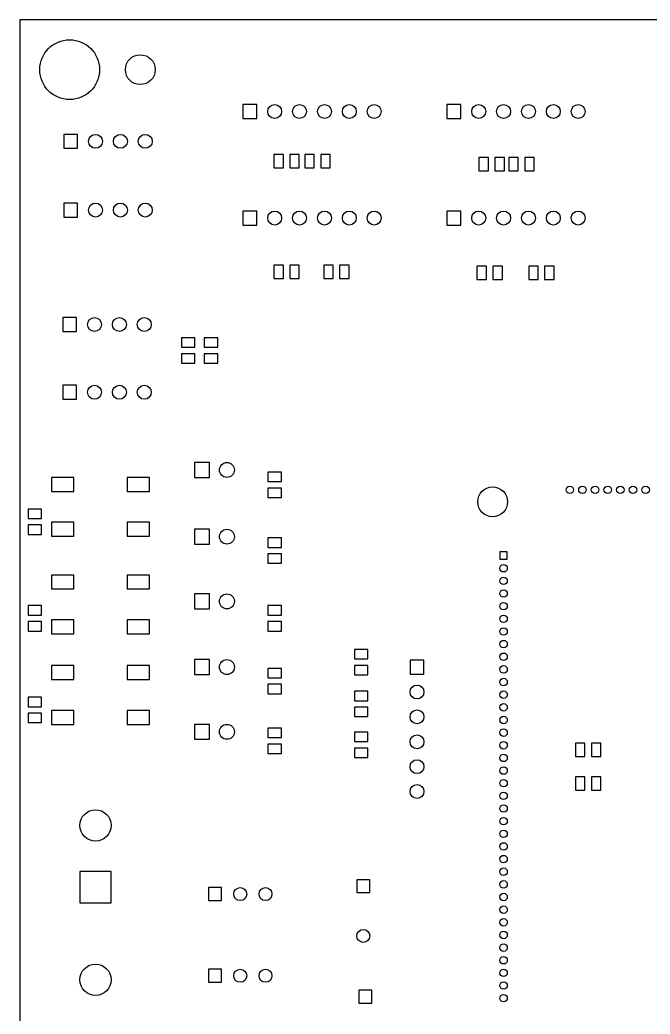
# Model space of a CAD drawing. Header units: millimetres. Extents: x 0 to 150, y 0 to 195.
# Drawn here: x 0 to 63.3, y 95.2 to 195 of the extents above; entities that cross this region are included whole.
import ezdxf

# ---------------------------------------------------------------- set-up
doc = ezdxf.new("R2010")
doc.units = ezdxf.units.MM

msp = doc.modelspace()

# ---------------------------------------------------------------- linework, layer by layer
at = {"color": 7, "linetype": 'Continuous', "lineweight": 25}
for p, q in [((150, 195), (0, 195)), ((0, 195), (0, 0)), ((22.4, 186.5), (22.4, 185.1)), ((23.8, 186.5), (22.4, 186.5)), ((23.8, 185.1), (23.8, 186.5)), ((42.9, 186.5), (42.9, 185.1)), ((44.3, 186.5), (42.9, 186.5)), ((44.3, 185.1), (44.3, 186.5)), ((22.4, 185.1), (23.8, 185.1)), ((42.9, 185.1), (44.3, 185.1)), ((4.4, 183.5), (4.4, 182.1)), ((5.8, 183.5), (4.4, 183.5)), ((5.8, 182.1), (5.8, 183.5)), ((4.4, 182.1), (5.8, 182.1)), ((25.525, 181.475), (25.525, 180.125)), ((26.475, 181.475), (25.525, 181.475)), ((26.475, 180.125), (26.475, 181.475)), ((27.125, 181.475), (27.125, 180.125)), ((28.075, 181.475), (27.125, 181.475)), ((28.075, 180.125), (28.075, 181.475)), ((28.625, 181.475), (28.625, 180.125)), ((29.575, 181.475), (28.625, 181.475)), ((29.575, 180.125), (29.575, 181.475)), ((30.225, 181.475), (30.225, 180.125)), ((31.175, 181.475), (30.225, 181.475)), ((31.175, 180.125), (31.175, 181.475)), ((46.125, 181.175), (46.125, 179.825)), ((47.075, 181.175), (46.125, 181.175)), ((47.075, 179.825), (47.075, 181.175)), ((47.725, 181.175), (47.725, 179.825)), ((48.675, 181.175), (47.725, 181.175)), ((48.675, 179.825), (48.675, 181.175)), ((49.125, 181.175), (49.125, 179.825)), ((50.075, 181.175), (49.125, 181.175)), ((50.075, 179.825), (50.075, 181.175)), ((50.725, 181.175), (50.725, 179.825)), ((51.675, 181.175), (50.725, 181.175)), ((51.675, 179.825), (51.675, 181.175)), ((25.525, 180.125), (26.475, 180.125)), ((27.125, 180.125), (28.075, 180.125)), ((28.625, 180.125), (29.575, 180.125)), ((30.225, 180.125), (31.175, 180.125)), ((46.125, 179.825), (47.075, 179.825)), ((47.725, 179.825), (48.675, 179.825)), ((49.125, 179.825), (50.075, 179.825)), ((50.725, 179.825), (51.675, 179.825)), ((4.4, 176.6), (4.4, 175.2)), ((5.8, 176.6), (4.4, 176.6)), ((5.8, 175.2), (5.8, 176.6)), ((22.4, 175.8), (22.4, 174.4)), ((23.8, 175.8), (22.4, 175.8)), ((23.8, 174.4), (23.8, 175.8)), ((42.9, 175.8), (42.9, 174.4)), ((44.3, 175.8), (42.9, 175.8)), ((44.3, 174.4), (44.3, 175.8)), ((4.4, 175.2), (5.8, 175.2)), ((22.4, 174.4), (23.8, 174.4)), ((42.9, 174.4), (44.3, 174.4)), ((25.525, 170.375), (25.525, 169.025)), ((26.475, 170.375), (25.525, 170.375)), ((26.475, 169.025), (26.475, 170.375)), ((27.125, 170.375), (27.125, 169.025)), ((28.075, 170.375), (27.125, 170.375)), ((28.075, 169.025), (28.075, 170.375)), ((30.525, 170.375), (30.525, 169.025)), ((31.475, 170.375), (30.525, 170.375)), ((31.475, 169.025), (31.475, 170.375)), ((32.125, 170.375), (32.125, 169.025)), ((33.075, 170.375), (32.125, 170.375)), ((33.075, 169.025), (33.075, 170.375)), ((45.925, 170.275), (45.925, 168.925)), ((46.875, 170.275), (45.925, 170.275)), ((46.875, 168.925), (46.875, 170.275)), ((47.525, 170.275), (47.525, 168.925)), ((48.475, 170.275), (47.525, 170.275)), ((48.475, 168.925), (48.475, 170.275)), ((51.125, 170.275), (51.125, 168.925)), ((52.075, 170.275), (51.125, 170.275)), ((52.075, 168.925), (52.075, 170.275)), ((52.725, 170.275), (52.725, 168.925)), ((53.675, 170.275), (52.725, 170.275)), ((53.675, 168.925), (53.675, 170.275)), ((25.525, 169.025), (26.475, 169.025)), ((27.125, 169.025), (28.075, 169.025)), ((30.525, 169.025), (31.475, 169.025)), ((32.125, 169.025), (33.075, 169.025)), ((45.925, 168.925), (46.875, 168.925)), ((47.525, 168.925), (48.475, 168.925)), ((51.125, 168.925), (52.075, 168.925)), ((52.725, 168.925), (53.675, 168.925)), ((4.3, 165.1), (4.3, 163.7)), ((5.7, 165.1), (4.3, 165.1)), ((5.7, 163.7), (5.7, 165.1)), ((4.3, 163.7), (5.7, 163.7)), ((16.225, 163.075), (16.225, 162.125)), ((17.575, 163.075), (16.225, 163.075)), ((17.575, 162.125), (17.575, 163.075)), ((18.525, 163.075), (18.525, 162.125)), ((19.875, 163.075), (18.525, 163.075)), ((19.875, 162.125), (19.875, 163.075)), ((16.225, 162.125), (17.575, 162.125)), ((18.525, 162.125), (19.875, 162.125)), ((16.225, 161.475), (16.225, 160.525)), ((17.575, 161.475), (16.225, 161.475)), ((17.575, 160.525), (17.575, 161.475)), ((18.525, 161.475), (18.525, 160.525)), ((19.875, 161.475), (18.525, 161.475)), ((19.875, 160.525), (19.875, 161.475)), ((16.225, 160.525), (17.575, 160.525)), ((18.525, 160.525), (19.875, 160.525)), ((4.3, 158.3), (4.3, 156.9)), ((5.7, 158.3), (4.3, 158.3)), ((5.7, 156.9), (5.7, 158.3)), ((4.3, 156.9), (5.7, 156.9)), ((17.55, 150.55), (17.55, 149.05)), ((19.05, 150.55), (17.55, 150.55)), ((19.05, 149.05), (19.05, 150.55)), ((3.175, 149.05), (3.175, 147.65)), ((5.425, 149.05), (3.175, 149.05)), ((5.425, 147.65), (5.425, 149.05)), ((10.775, 149.05), (10.775, 147.65)), ((13.025, 149.05), (10.775, 149.05)), ((13.025, 147.65), (13.025, 149.05)), ((17.55, 149.05), (19.05, 149.05)), ((24.925, 149.575), (24.925, 148.625)), ((26.275, 149.575), (24.925, 149.575)), ((26.275, 148.625), (26.275, 149.575)), ((24.925, 148.625), (26.275, 148.625)), ((24.925, 147.975), (24.925, 147.025)), ((26.275, 147.975), (24.925, 147.975)), ((26.275, 147.025), (26.275, 147.975)), ((3.175, 147.65), (5.425, 147.65)), ((10.775, 147.65), (13.025, 147.65)), ((24.925, 147.025), (26.275, 147.025)), ((2.175, 145.875), (0.825, 145.875)), ((0.825, 145.875), (0.825, 144.925)), ((2.175, 144.925), (2.175, 145.875)), ((0.825, 144.925), (2.175, 144.925)), ((2.175, 144.275), (0.825, 144.275)), ((0.825, 144.275), (0.825, 143.325)), ((2.175, 143.325), (2.175, 144.275)), ((3.175, 144.55), (3.175, 143.15)), ((5.425, 144.55), (3.175, 144.55)), ((5.425, 143.15), (5.425, 144.55)), ((10.775, 144.55), (10.775, 143.15)), ((13.025, 144.55), (10.775, 144.55)), ((13.025, 143.15), (13.025, 144.55)), ((17.55, 143.85), (17.55, 142.35)), ((19.05, 143.85), (17.55, 143.85)), ((19.05, 142.35), (19.05, 143.85)), ((0.825, 143.325), (2.175, 143.325)), ((3.175, 143.15), (5.425, 143.15)), ((10.775, 143.15), (13.025, 143.15)), ((24.925, 142.975), (24.925, 142.025)), ((26.275, 142.975), (24.925, 142.975)), ((26.275, 142.025), (26.275, 142.975)), ((17.55, 142.35), (19.05, 142.35)), ((24.925, 142.025), (26.275, 142.025)), ((24.925, 141.375), (24.925, 140.425)), ((26.275, 141.375), (24.925, 141.375)), ((26.275, 140.425), (26.275, 141.375)), ((48.225, 141.575), (48.225, 140.825)), ((48.975, 141.575), (48.225, 141.575)), ((48.225, 140.825), (48.975, 140.825)), ((48.975, 140.825), (48.975, 141.575)), ((24.925, 140.425), (26.275, 140.425)), ((3.175, 139.25), (3.175, 137.85)), ((5.425, 139.25), (3.175, 139.25)), ((5.425, 137.85), (5.425, 139.25)), ((10.775, 139.25), (10.775, 137.85)), ((13.025, 139.25), (10.775, 139.25)), ((13.025, 137.85), (13.025, 139.25)), ((3.175, 137.85), (5.425, 137.85)), ((10.775, 137.85), (13.025, 137.85)), ((17.55, 137.35), (17.55, 135.85)), ((19.05, 137.35), (17.55, 137.35)), ((19.05, 135.85), (19.05, 137.35)), ((2.175, 136.175), (0.825, 136.175)), ((0.825, 136.175), (0.825, 135.225)), ((2.175, 135.225), (2.175, 136.175)), ((17.55, 135.85), (19.05, 135.85)), ((24.925, 136.175), (24.925, 135.225)), ((26.275, 136.175), (24.925, 136.175)), ((26.275, 135.225), (26.275, 136.175)), ((0.825, 135.225), (2.175, 135.225)), ((24.925, 135.225), (26.275, 135.225)), ((2.175, 134.575), (0.825, 134.575)), ((0.825, 134.575), (0.825, 133.625)), ((2.175, 133.625), (2.175, 134.575)), ((3.175, 134.75), (3.175, 133.35)), ((5.425, 134.75), (3.175, 134.75)), ((5.425, 133.35), (5.425, 134.75)), ((10.775, 134.75), (10.775, 133.35)), ((13.025, 134.75), (10.775, 134.75)), ((13.025, 133.35), (13.025, 134.75)), ((24.925, 134.575), (24.925, 133.625)), ((26.275, 134.575), (24.925, 134.575)), ((26.275, 133.625), (26.275, 134.575)), ((0.825, 133.625), (2.175, 133.625)), ((3.175, 133.35), (5.425, 133.35)), ((10.775, 133.35), (13.025, 133.35)), ((24.925, 133.625), (26.275, 133.625)), ((33.625, 131.775), (33.625, 130.825)), ((34.975, 131.775), (33.625, 131.775)), ((33.625, 130.825), (34.975, 130.825)), ((34.975, 130.825), (34.975, 131.775)), ((3.175, 130.15), (3.175, 128.75)), ((5.425, 130.15), (3.175, 130.15)), ((5.425, 128.75), (5.425, 130.15)), ((10.775, 130.15), (10.775, 128.75)), ((13.025, 130.15), (10.775, 130.15)), ((13.025, 128.75), (13.025, 130.15)), ((17.55, 130.75), (17.55, 129.25)), ((19.05, 130.75), (17.55, 130.75)), ((19.05, 129.25), (19.05, 130.75)), ((24.925, 129.875), (24.925, 128.925)), ((26.275, 129.875), (24.925, 129.875)), ((26.275, 128.925), (26.275, 129.875)), ((33.625, 130.175), (33.625, 129.225)), ((34.975, 130.175), (33.625, 130.175)), ((34.975, 129.225), (34.975, 130.175)), ((39.2, 130.7), (39.2, 129.3)), ((40.6, 130.7), (39.2, 130.7)), ((40.6, 129.3), (40.6, 130.7)), ((17.55, 129.25), (19.05, 129.25)), ((24.925, 128.925), (26.275, 128.925)), ((33.625, 129.225), (34.975, 129.225)), ((39.2, 129.3), (40.6, 129.3)), ((3.175, 128.75), (5.425, 128.75)), ((10.775, 128.75), (13.025, 128.75)), ((24.925, 128.275), (24.925, 127.325)), ((26.275, 128.275), (24.925, 128.275)), ((26.275, 127.325), (26.275, 128.275)), ((2.175, 126.975), (0.825, 126.975)), ((0.825, 126.975), (0.825, 126.025)), ((2.175, 126.025), (2.175, 126.975)), ((24.925, 127.325), (26.275, 127.325)), ((34.975, 127.575), (33.625, 127.575)), ((33.625, 127.575), (33.625, 126.625)), ((34.975, 126.625), (34.975, 127.575)), ((0.825, 126.025), (2.175, 126.025)), ((33.625, 126.625), (34.975, 126.625)), ((34.975, 125.975), (33.625, 125.975)), ((33.625, 125.975), (33.625, 125.025)), ((34.975, 125.025), (34.975, 125.975)), ((2.175, 125.375), (0.825, 125.375)), ((0.825, 125.375), (0.825, 124.425)), ((2.175, 124.425), (2.175, 125.375)), ((3.175, 125.65), (3.175, 124.25)), ((5.425, 125.65), (3.175, 125.65)), ((5.425, 124.25), (5.425, 125.65)), ((10.775, 125.65), (10.775, 124.25)), ((13.025, 125.65), (10.775, 125.65)), ((13.025, 124.25), (13.025, 125.65)), ((33.625, 125.025), (34.975, 125.025)), ((0.825, 124.425), (2.175, 124.425)), ((3.175, 124.25), (5.425, 124.25)), ((10.775, 124.25), (13.025, 124.25)), ((17.55, 124.25), (17.55, 122.75)), ((19.05, 124.25), (17.55, 124.25)), ((19.05, 122.75), (19.05, 124.25)), ((24.925, 123.875), (24.925, 122.925)), ((26.275, 123.875), (24.925, 123.875)), ((26.275, 122.925), (26.275, 123.875)), ((24.925, 122.925), (26.275, 122.925)), ((33.625, 123.475), (33.625, 122.525)), ((34.975, 123.475), (33.625, 123.475)), ((34.975, 122.525), (34.975, 123.475)), ((17.55, 122.75), (19.05, 122.75)), ((24.925, 122.275), (24.925, 121.325)), ((26.275, 122.275), (24.925, 122.275)), ((26.275, 121.325), (26.275, 122.275)), ((33.625, 122.525), (34.975, 122.525)), ((33.625, 121.875), (33.625, 120.925)), ((34.975, 121.875), (33.625, 121.875)), ((34.975, 120.925), (34.975, 121.875)), ((55.825, 122.375), (55.825, 121.025)), ((56.775, 122.375), (55.825, 122.375)), ((56.775, 121.025), (56.775, 122.375)), ((57.425, 122.375), (57.425, 121.025)), ((58.375, 122.375), (57.425, 122.375)), ((58.375, 121.025), (58.375, 122.375)), ((24.925, 121.325), (26.275, 121.325)), ((33.625, 120.925), (34.975, 120.925)), ((55.825, 121.025), (56.775, 121.025)), ((57.425, 121.025), (58.375, 121.025)), ((55.825, 118.975), (55.825, 117.625)), ((56.775, 118.975), (55.825, 118.975)), ((56.775, 117.625), (56.775, 118.975)), ((57.425, 118.975), (57.425, 117.625)), ((58.375, 118.975), (57.425, 118.975)), ((58.375, 117.625), (58.375, 118.975)), ((55.825, 117.625), (56.775, 117.625)), ((57.425, 117.625), (58.375, 117.625)), ((6.025, 109.475), (6.025, 106.325)), ((9.175, 109.475), (6.025, 109.475)), ((9.175, 106.325), (9.175, 109.475)), ((18.95, 107.85), (18.95, 106.55)), ((20.25, 107.85), (18.95, 107.85)), ((20.25, 106.55), (20.25, 107.85)), ((33.85, 108.65), (33.85, 107.35)), ((35.15, 108.65), (33.85, 108.65)), ((35.15, 107.35), (35.15, 108.65)), ((33.85, 107.35), (35.15, 107.35)), ((6.025, 106.325), (9.175, 106.325)), ((18.95, 106.55), (20.25, 106.55)), ((18.95, 99.65), (18.95, 98.35)), ((20.25, 99.65), (18.95, 99.65)), ((20.25, 98.35), (20.25, 99.65)), ((18.95, 98.35), (20.25, 98.35)), ((34.05, 97.55), (34.05, 96.25)), ((35.35, 97.55), (34.05, 97.55)), ((35.35, 96.25), (35.35, 97.55)), ((34.05, 96.25), (35.35, 96.25))]:
    msp.add_line(p, q, dxfattribs=at)
for centre, radius in [((5, 190), 3), ((12.1, 190), 1.5), ((25.6, 185.8), 0.7), ((28.1, 185.8), 0.7), ((30.6, 185.8), 0.7), ((33.1, 185.8), 0.7), ((35.6, 185.8), 0.7), ((46.1, 185.8), 0.7), ((48.6, 185.8), 0.7), ((51.1, 185.8), 0.7), ((53.6, 185.8), 0.7), ((56.1, 185.8), 0.7), ((7.6, 182.8), 0.7), ((10.1, 182.8), 0.7), ((12.6, 182.8), 0.7), ((7.6, 175.9), 0.7), ((10.1, 175.9), 0.7), ((12.6, 175.9), 0.7), ((25.6, 175.1), 0.7), ((28.1, 175.1), 0.7), ((30.6, 175.1), 0.7), ((33.1, 175.1), 0.7), ((35.6, 175.1), 0.7), ((46.1, 175.1), 0.7), ((48.6, 175.1), 0.7), ((51.1, 175.1), 0.7), ((53.6, 175.1), 0.7), ((56.1, 175.1), 0.7), ((7.5, 164.4), 0.7), ((10, 164.4), 0.7), ((12.5, 164.4), 0.7), ((7.5, 157.6), 0.7), ((10, 157.6), 0.7), ((12.5, 157.6), 0.7), ((20.8, 149.8), 0.75), ((47.5, 146.6), 1.5), ((55.25, 147.8), 0.375), ((56.52, 147.8), 0.375), ((57.79, 147.8), 0.375), ((59.06, 147.8), 0.375), ((60.33, 147.8), 0.375), ((61.6, 147.8), 0.375), ((62.87, 147.8), 0.375), ((20.8, 143.1), 0.75), ((48.6, 139.93), 0.375), ((48.6, 138.66), 0.375), ((20.8, 136.6), 0.75), ((48.6, 137.39), 0.375), ((48.6, 136.12), 0.375), ((48.6, 134.85), 0.375), ((48.6, 133.58), 0.375), ((48.6, 132.31), 0.375), ((48.6, 131.04), 0.375), ((20.8, 130), 0.75), ((48.6, 129.77), 0.375), ((48.6, 128.5), 0.375), ((39.9, 127.5), 0.7), ((48.6, 127.23), 0.375), ((48.6, 125.96), 0.375), ((39.9, 125), 0.7), ((48.6, 124.69), 0.375), ((20.8, 123.5), 0.75), ((39.9, 122.5), 0.7), ((48.6, 123.42), 0.375), ((48.6, 122.15), 0.375), ((48.6, 120.88), 0.375), ((39.9, 120), 0.7), ((48.6, 119.61), 0.375), ((39.9, 117.5), 0.7), ((48.6, 118.34), 0.375), ((48.6, 117.07), 0.375), ((48.6, 115.8), 0.375), ((7.6, 114.1), 1.575), ((48.6, 114.53), 0.375), ((48.6, 113.26), 0.375), ((48.6, 111.99), 0.375), ((48.6, 110.72), 0.375), ((48.6, 109.45), 0.375), ((22.14, 107.2), 0.65), ((24.68, 107.2), 0.65), ((48.6, 108.18), 0.375), ((48.6, 106.91), 0.375), ((48.6, 105.64), 0.375), ((48.6, 104.37), 0.375), ((34.5, 103), 0.65), ((48.6, 103.1), 0.375), ((48.6, 101.83), 0.375), ((48.6, 100.56), 0.375), ((7.6, 98.6), 1.575), ((22.14, 99), 0.65), ((24.68, 99), 0.65), ((48.6, 99.29), 0.375), ((48.6, 98.02), 0.375), ((48.6, 96.75), 0.375)]:
    msp.add_circle(centre, radius, dxfattribs=at)

doc.saveas('drawing.dxf')
